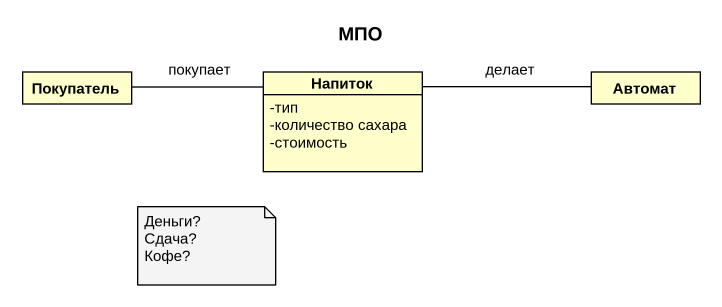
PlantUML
@startuml
title МПО
hide circle
hide empty members
skinparam classAttributeIconSize 0
class Покупатель
class Напиток {
  -тип
  -количество сахара
  -стоимость
}
class Автомат
Покупатель -right- Напиток : покупает
Автомат -left- Напиток : делает
note as N1
  Деньги?
  Сдача?
  Кофе?
end note
@enduml
